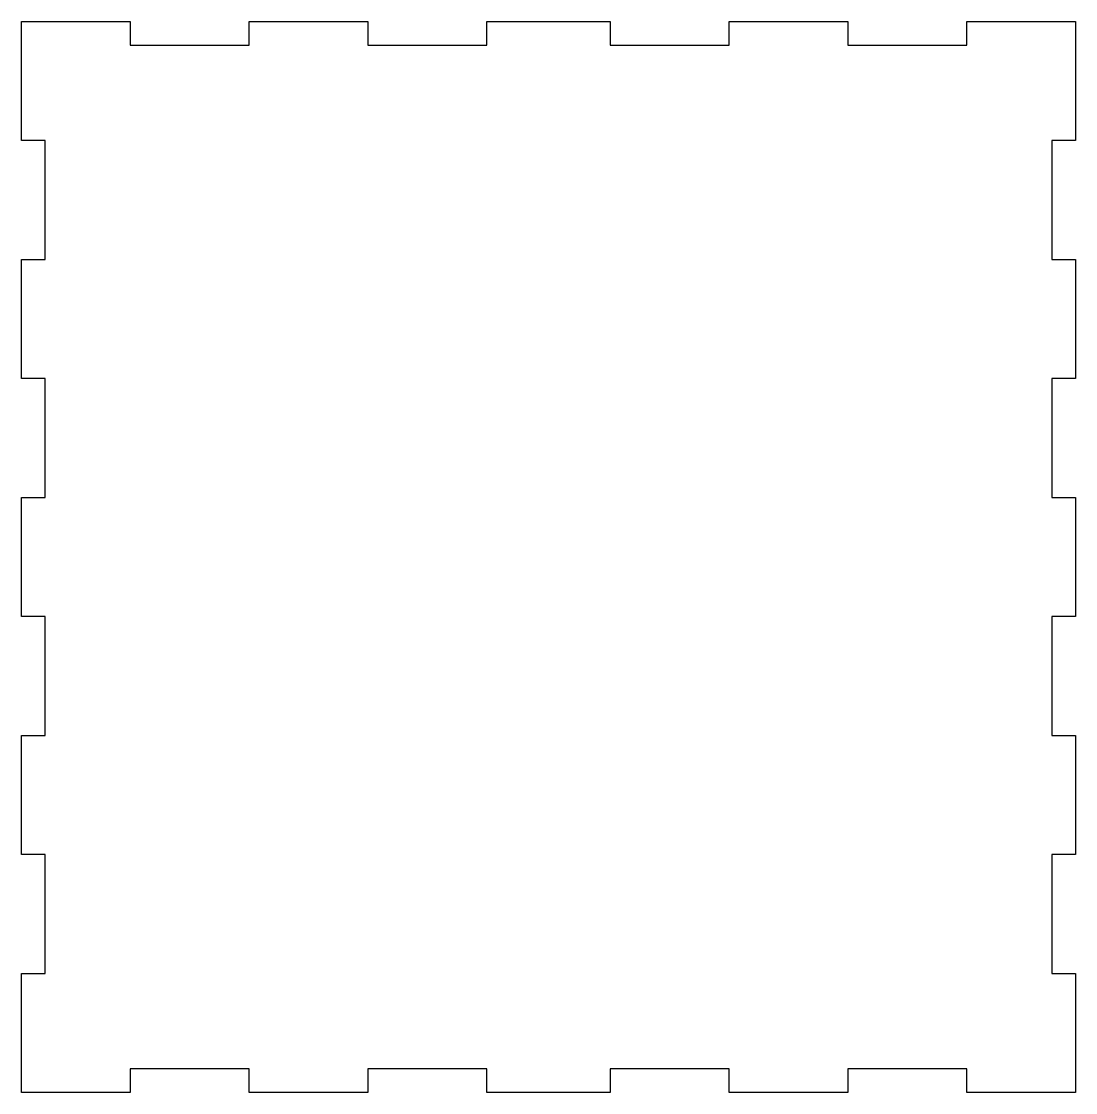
# Model space of a CAD drawing. Header units: millimetres. Extents: x 0.5 to 89.1, y 0 to 90.
import ezdxf

# ---------------------------------------------------------------- set-up
doc = ezdxf.new("R2010")
doc.units = ezdxf.units.MM
doc.layers.get('0').update_dxf_attribs({"linetype": 'CONTINUOUS'})

msp = doc.modelspace()

# ---------------------------------------------------------------- linework, layer by layer
msp.add_lwpolyline([(0.535, 0), (0.535, 10), (2.535, 10), (2.535, 20), (0.535, 20), (0.535, 30), (2.535, 30), (2.535, 40), (0.535, 40), (0.535, 50), (2.535, 50), (2.535, 60), (0.535, 60), (0.535, 70), (2.535, 70), (2.535, 80), (0.535, 80), (0.535, 90), (9.661, 90), (9.661, 88), (19.661, 88), (19.661, 90), (29.659, 90), (29.659, 88), (39.659, 88), (39.659, 90), (50, 90), (50, 88), (60, 88), (60, 90), (69.998, 90), (69.998, 88), (79.998, 88), (79.998, 90), (89.124, 90), (89.124, 80), (87.124, 80), (87.124, 70), (89.124, 70), (89.124, 60), (87.124, 60), (87.124, 50), (89.124, 50), (89.124, 40), (87.124, 40), (87.124, 30), (89.124, 30), (89.124, 20), (87.124, 20), (87.124, 10), (89.124, 10), (89.124, 0), (79.998, 0), (79.998, 2), (69.998, 2), (69.998, 0), (60, 0), (60, 2), (50, 2), (50, 0), (39.659, 0), (39.659, 2), (29.659, 2), (29.659, 0), (19.661, 0), (19.661, 2), (9.661, 2), (9.661, 0)], close=True)

doc.saveas('drawing.dxf')
